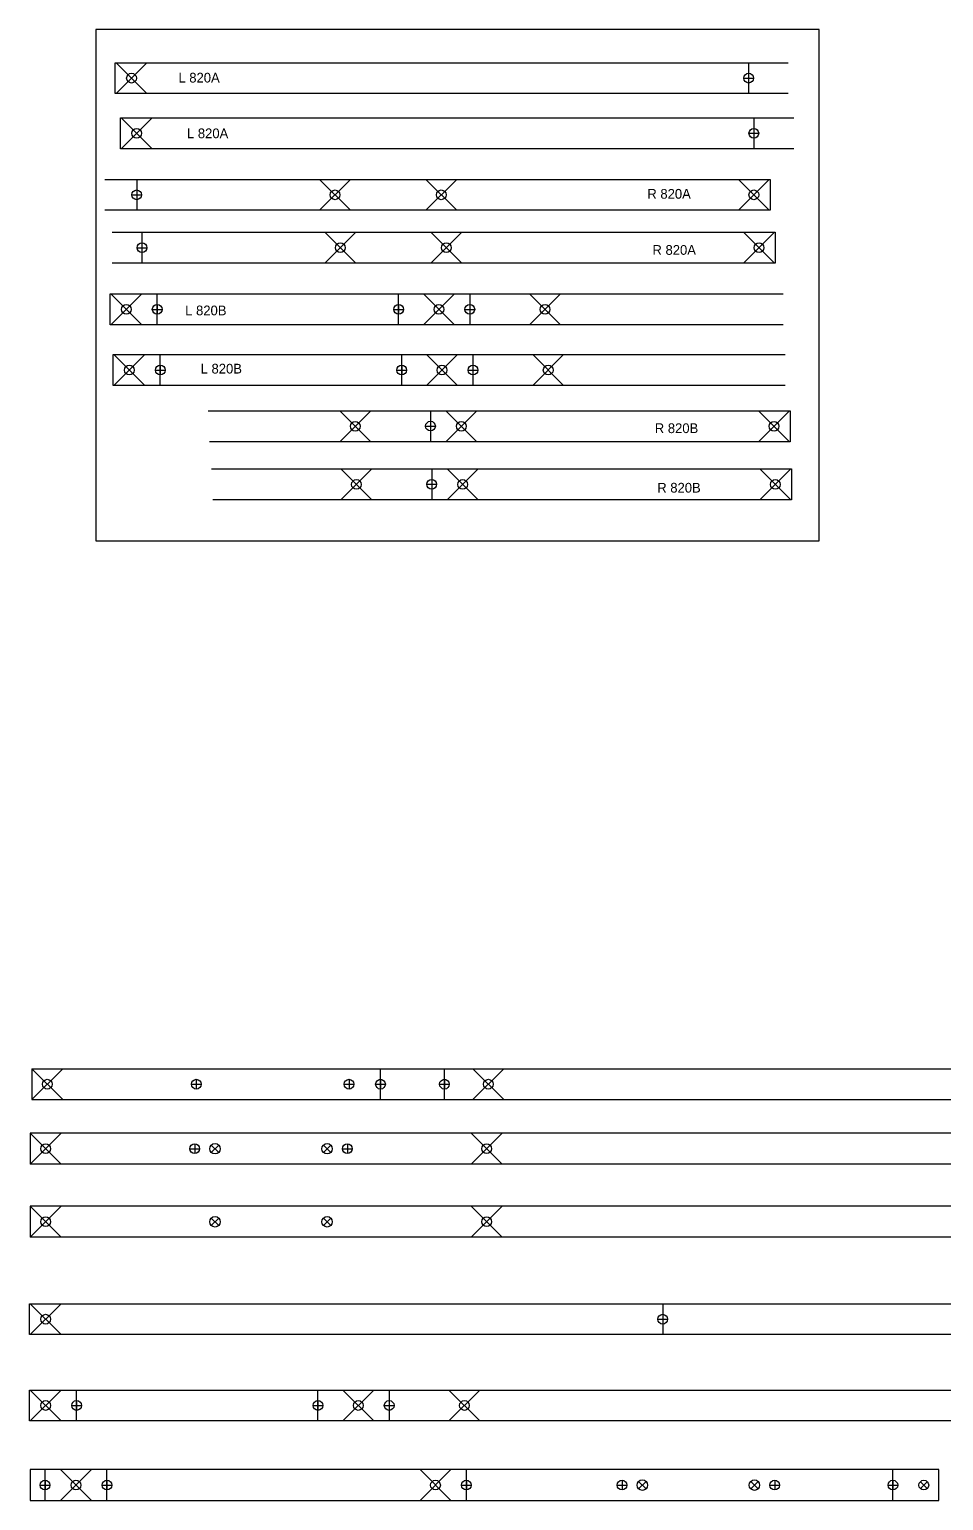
# Model space of a CAD drawing. Header units: millimetres. Extents: x -15418 to 43885, y -27590 to 23052.
# Drawn here: x 22459 to 22834, y -18279 to -17675 of the extents above; entities that cross this region are included whole.
import ezdxf

# ---------------------------------------------------------------- set-up
doc = ezdxf.new("R2010")
doc.units = ezdxf.units.MM
doc.header["$LTSCALE"] = 0.5
doc.layers.get('Defpoints').update_dxf_attribs({"color": 4})
for name, color, linetype in [('Layer1', 1, 'Continuous'), ('Layer2', 2, 'Continuous'), ('Layer3', 9, 'Continuous')]:
    doc.layers.add(name, color=color, linetype=linetype)

msp = doc.modelspace()

# ---------------------------------------------------------------- linework, layer by layer
at = {"layer": 'Defpoints', "transparency": 33554661}
for centre in [(22534.8141, -18135.0157), (22534.8141, -18135.0157), (22580.8141, -18135.0157), (22580.8141, -18135.0157), (22534.8141, -18165.0157), (22580.8141, -18165.0157), (22710.2579, -18273.1473), (22710.2579, -18273.1473), (22756.2579, -18273.1473), (22756.2579, -18273.1473)]:
    msp.add_circle(centre, 2.15, dxfattribs=at)
at = {"layer": 'Layer1', "transparency": 33554661}
for p, q in [((22782.8219, -17675.4285), (22485.8219, -17675.4285)), ((22485.8219, -17675.4285), (22485.8219, -17885.4285)), ((22782.8219, -17885.4285), (22782.8219, -17675.4285)), ((22493.8825, -17689.079), (22770.1771, -17689.079)), ((22493.8825, -17701.779), (22493.8825, -17689.079)), ((22494.1825, -17701.779), (22506.8825, -17689.079)), ((22506.8825, -17701.779), (22494.1825, -17689.079)), ((22494.1825, -17701.779), (22506.8825, -17689.079)), ((22506.8825, -17701.779), (22494.1825, -17689.079)), ((22753.8825, -17689.079), (22753.8825, -17701.779)), ((22751.8825, -17695.429), (22755.8825, -17695.429)), ((22753.8825, -17693.429), (22753.8825, -17697.429)), ((22770.1771, -17701.779), (22493.8825, -17701.779)), ((22496.0206, -17711.7431), (22772.4992, -17711.7431)), ((22496.0206, -17724.4431), (22496.0206, -17711.7431)), ((22496.3206, -17724.4431), (22509.0206, -17711.7431)), ((22509.0206, -17724.4431), (22496.3206, -17711.7431)), ((22496.3206, -17724.4431), (22509.0206, -17711.7431)), ((22509.0206, -17724.4431), (22496.3206, -17711.7431)), ((22756.0206, -17711.7431), (22756.0206, -17724.4431)), ((22756.0206, -17716.0931), (22756.0206, -17720.0931)), ((22754.0206, -17718.0931), (22758.0206, -17718.0931)), ((22772.4992, -17724.4431), (22496.0206, -17724.4431)), ((22489.5411, -17736.999), (22762.6783, -17736.999)), ((22502.6783, -17736.999), (22502.6783, -17749.699)), ((22502.6783, -17741.349), (22502.6783, -17745.349)), ((22590.4283, -17749.699), (22577.7283, -17736.999)), ((22590.4283, -17749.699), (22577.7283, -17736.999)), ((22577.7283, -17749.699), (22590.4283, -17736.999)), ((22634.0283, -17749.699), (22621.3283, -17736.999)), ((22634.0283, -17749.699), (22621.3283, -17736.999)), ((22621.3283, -17749.699), (22634.0283, -17736.999)), ((22762.3783, -17749.699), (22749.6783, -17736.999)), ((22749.6783, -17749.699), (22762.3783, -17736.999)), ((22762.3783, -17749.699), (22749.6783, -17736.999)), ((22749.6783, -17749.699), (22762.3783, -17736.999)), ((22762.6783, -17736.999), (22762.6783, -17749.699)), ((22500.6783, -17743.349), (22504.6783, -17743.349)), ((22762.6783, -17749.699), (22489.5411, -17749.699)), ((22492.6464, -17758.714), (22764.8171, -17758.714)), ((22504.8171, -17758.714), (22504.8171, -17771.414)), ((22592.5671, -17771.414), (22579.8671, -17758.714)), ((22592.5671, -17771.414), (22579.8671, -17758.714)), ((22579.8671, -17771.414), (22592.5671, -17758.714)), ((22636.1671, -17771.414), (22623.4671, -17758.714)), ((22636.1671, -17771.414), (22623.4671, -17758.714)), ((22623.4671, -17771.414), (22636.1671, -17758.714)), ((22764.5171, -17771.414), (22751.8171, -17758.714)), ((22751.8171, -17771.414), (22764.5171, -17758.714)), ((22764.5171, -17771.414), (22751.8171, -17758.714)), ((22751.8171, -17771.414), (22764.5171, -17758.714)), ((22764.8171, -17758.714), (22764.8171, -17771.414)), ((22502.8171, -17765.064), (22506.8171, -17765.064)), ((22504.8171, -17763.064), (22504.8171, -17767.064)), ((22764.8171, -17771.414), (22492.6464, -17771.414)), ((22491.714, -17784.0174), (22768.0085, -17784.0174)), ((22491.714, -17796.7174), (22491.714, -17784.0174)), ((22492.014, -17796.7174), (22504.714, -17784.0174)), ((22504.714, -17796.7174), (22492.014, -17784.0174)), ((22492.014, -17796.7174), (22504.714, -17784.0174)), ((22504.714, -17796.7174), (22492.014, -17784.0174)), ((22492.014, -17796.7174), (22504.714, -17784.0174)), ((22504.714, -17796.7174), (22492.014, -17784.0174)), ((22511.064, -17796.7174), (22511.064, -17784.0174)), ((22511.064, -17788.3674), (22511.064, -17792.3674)), ((22610.164, -17796.7174), (22610.164, -17784.0174)), ((22610.164, -17788.3674), (22610.164, -17792.3674)), ((22633.064, -17796.7174), (22620.364, -17784.0174)), ((22633.064, -17796.7174), (22620.364, -17784.0174)), ((22633.064, -17796.7174), (22620.364, -17784.0174)), ((22620.364, -17796.7174), (22633.064, -17784.0174)), ((22639.414, -17784.0174), (22639.414, -17796.7174)), ((22639.414, -17788.3674), (22639.414, -17792.3674)), ((22676.664, -17796.7174), (22663.964, -17784.0174)), ((22663.964, -17796.7174), (22676.664, -17784.0174)), ((22509.064, -17790.3674), (22513.064, -17790.3674)), ((22608.164, -17790.3674), (22612.164, -17790.3674)), ((22637.414, -17790.3674), (22641.414, -17790.3674)), ((22768.0085, -17796.7174), (22491.714, -17796.7174)), ((22492.9926, -17808.9679), (22768.8278, -17808.9679)), ((22492.9926, -17821.6679), (22492.9926, -17808.9679)), ((22493.2926, -17821.6679), (22505.9926, -17808.9679)), ((22505.9926, -17821.6679), (22493.2926, -17808.9679)), ((22493.2926, -17821.6679), (22505.9926, -17808.9679)), ((22505.9926, -17821.6679), (22493.2926, -17808.9679)), ((22493.2926, -17821.6679), (22505.9926, -17808.9679)), ((22505.9926, -17821.6679), (22493.2926, -17808.9679)), ((22512.3426, -17821.6679), (22512.3426, -17808.9679)), ((22512.3426, -17813.3179), (22512.3426, -17817.3179)), ((22611.4426, -17821.6679), (22611.4426, -17808.9679)), ((22611.4426, -17813.3179), (22611.4426, -17817.3179)), ((22634.3426, -17821.6679), (22621.6426, -17808.9679)), ((22634.3426, -17821.6679), (22621.6426, -17808.9679)), ((22634.3426, -17821.6679), (22621.6426, -17808.9679)), ((22621.6426, -17821.6679), (22634.3426, -17808.9679)), ((22640.6926, -17808.9679), (22640.6926, -17821.6679)), ((22640.6926, -17813.3179), (22640.6926, -17817.3179)), ((22677.9426, -17821.6679), (22665.2426, -17808.9679)), ((22665.2426, -17821.6679), (22677.9426, -17808.9679)), ((22510.3426, -17815.3179), (22514.3426, -17815.3179)), ((22609.4426, -17815.3179), (22613.4426, -17815.3179)), ((22638.6926, -17815.3179), (22642.6926, -17815.3179)), ((22768.8278, -17821.6679), (22492.9926, -17821.6679)), ((22532.0351, -17832.0123), (22770.9655, -17832.0123)), ((22598.7155, -17844.7123), (22586.0155, -17832.0123)), ((22586.0155, -17844.7123), (22598.7155, -17832.0123)), ((22598.7155, -17844.7123), (22586.0155, -17832.0123)), ((22598.7155, -17844.7123), (22586.0155, -17832.0123)), ((22586.0155, -17844.7123), (22598.7155, -17832.0123)), ((22623.2655, -17831.9123), (22623.2655, -17844.7123)), ((22642.3155, -17844.7123), (22629.6155, -17832.0123)), ((22629.6155, -17844.7123), (22642.3155, -17832.0123)), ((22642.3155, -17844.7123), (22629.6155, -17832.0123)), ((22642.3155, -17844.7123), (22629.6155, -17832.0123)), ((22629.6155, -17844.7123), (22642.3155, -17832.0123)), ((22770.6655, -17844.7123), (22757.9655, -17832.0123)), ((22757.9655, -17844.7123), (22770.6655, -17832.0123)), ((22770.6655, -17844.7123), (22757.9655, -17832.0123)), ((22757.9655, -17844.7123), (22770.6655, -17832.0123)), ((22770.6655, -17844.7123), (22757.9655, -17832.0123)), ((22757.9655, -17844.7123), (22770.6655, -17832.0123)), ((22770.9655, -17832.0123), (22770.9655, -17844.7123)), ((22623.2655, -17836.3123), (22623.2655, -17840.3123)), ((22621.2655, -17838.3123), (22625.2655, -17838.3123)), ((22770.9655, -17844.7123), (22532.5801, -17844.7123)), ((22533.4058, -17855.9177), (22771.478, -17855.9177)), ((22599.228, -17868.6177), (22586.528, -17855.9177)), ((22586.528, -17868.6177), (22599.228, -17855.9177)), ((22599.228, -17868.6177), (22586.528, -17855.9177)), ((22599.228, -17868.6177), (22586.528, -17855.9177)), ((22586.528, -17868.6177), (22599.228, -17855.9177)), ((22623.778, -17855.8177), (22623.778, -17868.6177)), ((22642.828, -17868.6177), (22630.128, -17855.9177)), ((22630.128, -17868.6177), (22642.828, -17855.9177)), ((22642.828, -17868.6177), (22630.128, -17855.9177)), ((22642.828, -17868.6177), (22630.128, -17855.9177)), ((22630.128, -17868.6177), (22642.828, -17855.9177)), ((22771.178, -17868.6177), (22758.478, -17855.9177)), ((22758.478, -17868.6177), (22771.178, -17855.9177)), ((22771.178, -17868.6177), (22758.478, -17855.9177)), ((22758.478, -17868.6177), (22771.178, -17855.9177)), ((22771.178, -17868.6177), (22758.478, -17855.9177)), ((22758.478, -17868.6177), (22771.178, -17855.9177)), ((22771.478, -17855.9177), (22771.478, -17868.6177)), ((22621.778, -17862.2177), (22625.778, -17862.2177)), ((22623.778, -17860.2177), (22623.778, -17864.2177)), ((22771.478, -17868.6177), (22533.9508, -17868.6177)), ((22485.8219, -17885.4285), (22782.8219, -17885.4285)), ((22459.5875, -18102.1757), (23259.5875, -18102.1757)), ((22459.5875, -18102.1757), (22472.2875, -18114.8757)), ((22459.5875, -18114.8757), (22472.2875, -18102.1757)), ((22459.5875, -18102.1757), (22459.5875, -18114.8757)), ((22602.7498, -18114.8757), (22602.7498, -18102.1757)), ((22629.0048, -18114.8757), (22629.0048, -18102.1757)), ((22653.3875, -18102.1757), (22640.6875, -18114.8757)), ((22653.3875, -18114.8757), (22640.6875, -18102.1757)), ((22640.6875, -18102.1757), (22653.3875, -18114.8757)), ((22640.6875, -18114.8757), (22653.3875, -18102.1757)), ((22640.6875, -18102.1757), (22653.3875, -18114.8757)), ((22640.6875, -18114.8757), (22653.3875, -18102.1757)), ((22525.1375, -18108.5257), (22529.1375, -18108.5257)), ((22527.1375, -18106.5257), (22527.1375, -18110.5257)), ((22587.8375, -18108.5257), (22591.8375, -18108.5257)), ((22589.8375, -18106.5257), (22589.8375, -18110.5257)), ((22600.7498, -18108.5257), (22604.7498, -18108.5257)), ((22602.7498, -18106.5257), (22602.7498, -18110.5257)), ((22627.0048, -18108.5257), (22631.0048, -18108.5257)), ((22629.0048, -18106.5257), (22629.0048, -18110.5257)), ((22459.5875, -18114.8757), (23259.5875, -18114.8757)), ((22526.4641, -18133.0157), (22526.4641, -18137.0157)), ((22589.1641, -18133.0157), (22589.1641, -18137.0157)), ((22524.4641, -18135.0157), (22528.4641, -18135.0157)), ((22587.1641, -18135.0157), (22591.1641, -18135.0157)), ((22716.6141, -18205.0157), (22720.6141, -18205.0157)), ((22718.6141, -18203.0157), (22718.6141, -18207.0157)), ((22475.9641, -18240.4473), (22479.9641, -18240.4473)), ((22477.9641, -18238.4473), (22477.9641, -18242.4473)), ((22575.0641, -18240.4473), (22579.0641, -18240.4473)), ((22577.0641, -18238.4473), (22577.0641, -18242.4473)), ((22604.3141, -18240.4473), (22608.3141, -18240.4473)), ((22606.3141, -18238.4473), (22606.3141, -18242.4473)), ((22465.0202, -18271.1473), (22465.0202, -18275.1473)), ((22490.4202, -18271.1473), (22490.4202, -18275.1473)), ((22638.0202, -18271.1473), (22638.0202, -18275.1473)), ((22813.1079, -18271.1473), (22813.1079, -18275.1473)), ((22463.0202, -18273.1473), (22467.0202, -18273.1473)), ((22488.4202, -18273.1473), (22492.4202, -18273.1473)), ((22636.0202, -18273.1473), (22640.0202, -18273.1473)), ((22811.1079, -18273.1473), (22815.1079, -18273.1473))]:
    msp.add_line(p, q, dxfattribs=at)
for centre in [(22500.5325, -17695.429), (22500.5325, -17695.429), (22500.5325, -17695.429), (22500.5325, -17695.429), (22500.5325, -17695.429), (22500.5325, -17695.429), (22753.8825, -17695.429), (22753.8825, -17695.429), (22502.6706, -17718.0931), (22502.6706, -17718.0931), (22502.6706, -17718.0931), (22502.6706, -17718.0931), (22502.6706, -17718.0931), (22502.6706, -17718.0931), (22756.0206, -17718.0931), (22756.0206, -17718.0931), (22502.6783, -17743.349), (22502.6783, -17743.349), (22584.0783, -17743.349), (22584.0783, -17743.349), (22584.0783, -17743.349), (22584.0783, -17743.349), (22584.0783, -17743.349), (22584.0783, -17743.349), (22627.6783, -17743.349), (22627.6783, -17743.349), (22627.6783, -17743.349), (22627.6783, -17743.349), (22627.6783, -17743.349), (22627.6783, -17743.349), (22756.0283, -17743.349), (22756.0283, -17743.349), (22756.0283, -17743.349), (22756.0283, -17743.349), (22756.0283, -17743.349), (22756.0283, -17743.349), (22504.8171, -17765.064), (22504.8171, -17765.064), (22586.2171, -17765.064), (22586.2171, -17765.064), (22586.2171, -17765.064), (22586.2171, -17765.064), (22586.2171, -17765.064), (22586.2171, -17765.064), (22629.8171, -17765.064), (22629.8171, -17765.064), (22629.8171, -17765.064), (22629.8171, -17765.064), (22629.8171, -17765.064), (22629.8171, -17765.064), (22758.1671, -17765.064), (22758.1671, -17765.064), (22758.1671, -17765.064), (22758.1671, -17765.064), (22758.1671, -17765.064), (22758.1671, -17765.064), (22498.364, -17790.3674), (22511.064, -17790.3674), (22511.064, -17790.3674), (22610.164, -17790.3674), (22610.164, -17790.3674), (22626.714, -17790.3674), (22639.414, -17790.3674), (22639.414, -17790.3674), (22670.314, -17790.3674), (22499.6426, -17815.3179), (22512.3426, -17815.3179), (22512.3426, -17815.3179), (22611.4426, -17815.3179), (22611.4426, -17815.3179), (22627.9926, -17815.3179), (22640.6926, -17815.3179), (22640.6926, -17815.3179), (22671.5926, -17815.3179), (22592.3655, -17838.3623), (22592.3655, -17838.3623), (22592.3655, -17838.3623), (22592.3655, -17838.3623), (22592.3655, -17838.3623), (22592.3655, -17838.3623), (22592.3655, -17838.3623), (22592.3655, -17838.3623), (22592.3655, -17838.3623), (22623.2655, -17838.3123), (22623.2655, -17838.3123), (22635.9655, -17838.3623), (22635.9655, -17838.3623), (22635.9655, -17838.3623), (22635.9655, -17838.3623), (22635.9655, -17838.3623), (22635.9655, -17838.3623), (22635.9655, -17838.3623), (22635.9655, -17838.3623), (22635.9655, -17838.3623), (22764.3155, -17838.3623), (22764.3155, -17838.3623), (22764.3155, -17838.3623), (22764.3155, -17838.3623), (22764.3155, -17838.3623), (22764.3155, -17838.3623), (22764.3155, -17838.3623), (22764.3155, -17838.3623), (22764.3155, -17838.3623), (22592.878, -17862.2677), (22592.878, -17862.2677), (22592.878, -17862.2677), (22592.878, -17862.2677), (22592.878, -17862.2677), (22592.878, -17862.2677), (22592.878, -17862.2677), (22592.878, -17862.2677), (22592.878, -17862.2677), (22623.778, -17862.2177), (22623.778, -17862.2177), (22636.478, -17862.2677), (22636.478, -17862.2677), (22636.478, -17862.2677), (22636.478, -17862.2677), (22636.478, -17862.2677), (22636.478, -17862.2677), (22636.478, -17862.2677), (22636.478, -17862.2677), (22636.478, -17862.2677), (22764.828, -17862.2677), (22764.828, -17862.2677), (22764.828, -17862.2677), (22764.828, -17862.2677), (22764.828, -17862.2677), (22764.828, -17862.2677), (22764.828, -17862.2677), (22764.828, -17862.2677), (22764.828, -17862.2677), (22465.9375, -18108.5257), (22527.1375, -18108.5257), (22527.1375, -18108.5257), (22589.8375, -18108.5257), (22589.8375, -18108.5257), (22602.7498, -18108.5257), (22602.7498, -18108.5257), (22629.0048, -18108.5257), (22629.0048, -18108.5257), (22647.0375, -18108.5257), (22647.0375, -18108.5257), (22647.0375, -18108.5257), (22647.0375, -18108.5257), (22647.0375, -18108.5257), (22647.0375, -18108.5257), (22647.0375, -18108.5257), (22647.0375, -18108.5257), (22647.0375, -18108.5257), (22526.4641, -18135.0157), (22526.4641, -18135.0157), (22589.1641, -18135.0157), (22589.1641, -18135.0157), (22718.6141, -18205.0157), (22718.6141, -18205.0157), (22477.9641, -18240.4473), (22477.9641, -18240.4473), (22577.0641, -18240.4473), (22577.0641, -18240.4473), (22606.3141, -18240.4473), (22606.3141, -18240.4473), (22465.0202, -18273.1473), (22465.0202, -18273.1473), (22490.4202, -18273.1473), (22490.4202, -18273.1473), (22638.0202, -18273.1473), (22638.0202, -18273.1473), (22813.1079, -18273.1473), (22813.1079, -18273.1473)]:
    msp.add_circle(centre, 2, dxfattribs=at)
at = {"layer": 'Layer2', "transparency": 33554661}
for p, q in [((23258.9141, -18128.6657), (22458.9141, -18128.6657)), ((22458.9141, -18128.6657), (22458.9141, -18141.3657)), ((23258.9141, -18141.3657), (22458.9141, -18141.3657)), ((23258.9141, -18158.6657), (22458.9141, -18158.6657)), ((22458.9141, -18158.6657), (22458.9141, -18171.3657)), ((23258.9141, -18171.3657), (22458.9141, -18171.3657)), ((22458.6141, -18198.6657), (23278.6141, -18198.6657)), ((22458.6141, -18211.3657), (22458.6141, -18198.6657)), ((22718.6141, -18198.6657), (22718.6141, -18211.3657)), ((23278.6141, -18211.3657), (22458.6141, -18211.3657)), ((22458.6141, -18234.0973), (23278.6141, -18234.0973)), ((22458.6141, -18246.7973), (22458.6141, -18234.0973)), ((22477.9641, -18246.7973), (22477.9641, -18234.0973)), ((22577.0641, -18246.7973), (22577.0641, -18234.0973)), ((22606.3141, -18234.0973), (22606.3141, -18246.7973)), ((23278.6141, -18246.7973), (22458.6141, -18246.7973)), ((22458.9141, -18266.7973), (22458.9141, -18279.4973)), ((22831.9141, -18266.7973), (22458.9141, -18266.7973)), ((22465.0202, -18279.4973), (22465.0202, -18266.7973)), ((22490.4202, -18279.4973), (22490.4202, -18266.7973)), ((22638.0202, -18279.4973), (22638.0202, -18266.7973)), ((22813.1079, -18279.4973), (22813.1079, -18266.7973)), ((22831.9141, -18279.4973), (22831.9141, -18266.7973)), ((22701.9079, -18271.1473), (22701.9079, -18275.1473)), ((22764.6079, -18271.1473), (22764.6079, -18275.1473)), ((22699.9079, -18273.1473), (22703.9079, -18273.1473)), ((22762.6079, -18273.1473), (22766.6079, -18273.1473)), ((22458.9141, -18279.4973), (22831.9141, -18279.4973))]:
    msp.add_line(p, q, dxfattribs=at)
for centre in [(22701.9079, -18273.1473), (22764.6079, -18273.1473)]:
    msp.add_circle(centre, 2, dxfattribs=at)
at = {"layer": 'Layer3', "transparency": 33554661}
for p, q in [((22458.9141, -18141.3657), (22471.6141, -18128.6657)), ((22458.9141, -18141.3657), (22471.6141, -18128.6657)), ((22458.9141, -18128.6657), (22471.6141, -18141.3657)), ((22533.2938, -18136.536), (22536.3343, -18133.4954)), ((22533.2938, -18133.4954), (22536.3343, -18136.536)), ((22579.2938, -18136.536), (22582.3343, -18133.4954)), ((22579.2938, -18133.4954), (22582.3343, -18136.536)), ((22652.7141, -18141.3657), (22640.0141, -18128.6657)), ((22652.7141, -18128.6657), (22640.0141, -18141.3657)), ((22640.0141, -18141.3657), (22652.7141, -18128.6657)), ((22640.0141, -18141.3657), (22652.7141, -18128.6657)), ((22640.0141, -18128.6657), (22652.7141, -18141.3657)), ((22458.9141, -18171.3657), (22471.6141, -18158.6657)), ((22458.9141, -18158.6657), (22471.6141, -18171.3657)), ((22533.2938, -18166.536), (22536.3343, -18163.4954)), ((22533.2938, -18163.4954), (22536.3343, -18166.536)), ((22579.2938, -18166.536), (22582.3343, -18163.4954)), ((22579.2938, -18163.4954), (22582.3343, -18166.536)), ((22652.7141, -18158.6657), (22640.0141, -18171.3657)), ((22640.0141, -18171.3657), (22652.7141, -18158.6657)), ((22640.0141, -18171.3657), (22652.7141, -18158.6657)), ((22640.0141, -18158.6657), (22652.7141, -18171.3657)), ((22458.9141, -18211.3657), (22471.6141, -18198.6657)), ((22471.6141, -18211.3657), (22458.9141, -18198.6657)), ((22458.9141, -18211.3657), (22471.6141, -18198.6657)), ((22471.6141, -18211.3657), (22458.9141, -18198.6657)), ((22458.9141, -18246.7973), (22471.6141, -18234.0973)), ((22471.6141, -18246.7973), (22458.9141, -18234.0973)), ((22458.9141, -18246.7973), (22471.6141, -18234.0973)), ((22471.6141, -18246.7973), (22458.9141, -18234.0973)), ((22458.9141, -18246.7973), (22471.6141, -18234.0973)), ((22471.6141, -18246.7973), (22458.9141, -18234.0973)), ((22599.9641, -18246.7973), (22587.2641, -18234.0973)), ((22599.9641, -18246.7973), (22587.2641, -18234.0973)), ((22599.9641, -18246.7973), (22587.2641, -18234.0973)), ((22587.2641, -18246.7973), (22599.9641, -18234.0973)), ((22643.5641, -18246.7973), (22630.8641, -18234.0973)), ((22630.8641, -18246.7973), (22643.5641, -18234.0973)), ((22471.3702, -18266.7973), (22484.0702, -18279.4973)), ((22471.3702, -18279.4973), (22484.0702, -18266.7973)), ((22471.3702, -18266.7973), (22484.0702, -18279.4973)), ((22618.9702, -18279.4973), (22631.6702, -18266.7973)), ((22618.9702, -18279.4973), (22631.6702, -18266.7973)), ((22618.9702, -18279.4973), (22631.6702, -18266.7973)), ((22618.9702, -18266.7973), (22631.6702, -18279.4973)), ((22708.7376, -18274.6676), (22711.7782, -18271.627)), ((22708.7376, -18271.627), (22711.7782, -18274.6676)), ((22754.7376, -18274.6676), (22757.7782, -18271.627)), ((22754.7376, -18271.627), (22757.7782, -18274.6676)), ((22824.2876, -18274.6676), (22827.3282, -18271.627)), ((22824.2876, -18271.627), (22827.3282, -18274.6676))]:
    msp.add_line(p, q, dxfattribs=at)
for centre in [(22465.2641, -18135.0157), (22465.2641, -18135.0157), (22465.2641, -18135.0157), (22465.2641, -18135.0157), (22465.2641, -18135.0157), (22465.2641, -18135.0157), (22646.3641, -18135.0157), (22646.3641, -18135.0157), (22646.3641, -18135.0157), (22646.3641, -18135.0157), (22646.3641, -18135.0157), (22646.3641, -18135.0157), (22646.3641, -18135.0157), (22646.3641, -18135.0157), (22646.3641, -18135.0157), (22465.2641, -18165.0157), (22646.3641, -18165.0157), (22465.2641, -18205.0157), (22465.2641, -18205.0157), (22465.2641, -18205.0157), (22465.2641, -18205.0157), (22465.2641, -18205.0157), (22465.2641, -18205.0157), (22465.2641, -18240.4473), (22593.6141, -18240.4473), (22637.2141, -18240.4473), (22477.7202, -18273.1473), (22625.3202, -18273.1473), (22625.3202, -18273.1473), (22625.3202, -18273.1473), (22625.3202, -18273.1473), (22625.3202, -18273.1473), (22625.3202, -18273.1473), (22625.3202, -18273.1473), (22625.3202, -18273.1473), (22625.3202, -18273.1473), (22701.9079, -18273.1473), (22764.6079, -18273.1473), (22825.8079, -18273.1473)]:
    msp.add_circle(centre, 2, dxfattribs=at)

# ---------------------------------------------------------------- texts
at = {"layer": 'Layer1', "transparency": 33554661, "char_height": 4, "attachment_point": 1}
for s, insert in [('L 820A ', (22519.7886, -17693.239)), ('L 820A ', (22523.2975, -17716.1027)), ('R 820A ', (22712.3056, -17740.938)), ('R 820A ', (22714.4084, -17763.9737)), ('L 820B ', (22522.5629, -17788.8196)), ('L 820B ', (22528.911, -17812.7282)), ('R 820B ', (22715.3638, -17837.1761)), ('R 820B ', (22716.3774, -17861.6116))]:
    msp.add_mtext_dynamic_manual_height_columns(s, width=24.201541, gutter_width=20, heights=[0], dxfattribs=dict(at, insert=insert))

doc.saveas('drawing.dxf')
